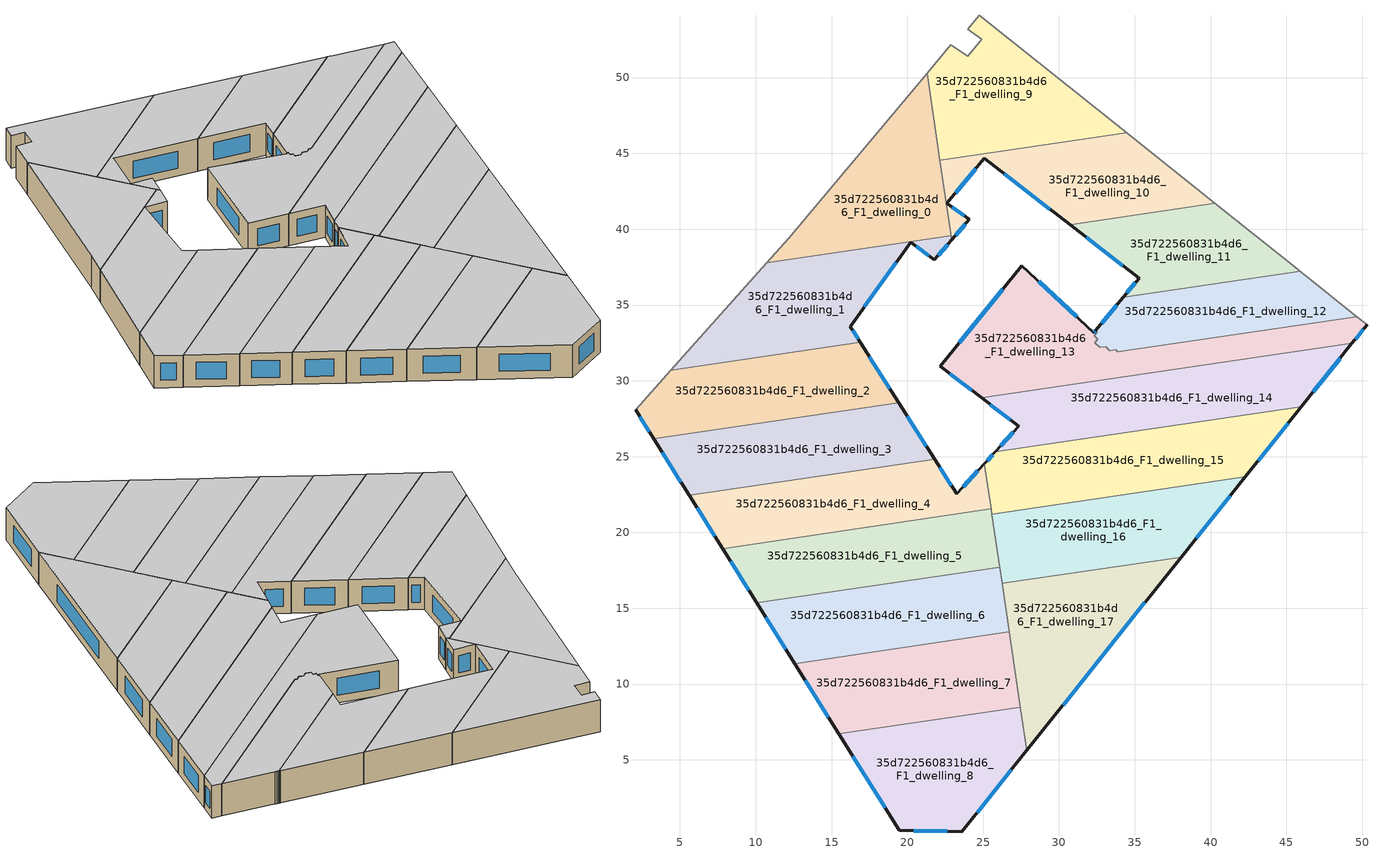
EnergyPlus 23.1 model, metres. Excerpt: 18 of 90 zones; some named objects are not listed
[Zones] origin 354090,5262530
35d722560831b4d6_F1_dwelling_0
 floor to 35d722560831b4d6_F0_dwelling_0 (EU_floor_Construction): 21.3,50.28 22.92,39.29 22.88,39.57 10.72,37.78 12.18,39.42 z3
 wall to 35d722560831b4d6_F1_dwelling_1 (EU_wall_Construction): 10.72,37.78 22.88,39.57 22.92,39.29 z3:6
 wall adiabatic (EU_wall_Construction): 21.3,50.28 12.18,39.42 10.72,37.78 z3:6
 wall to 35d722560831b4d6_F1_dwelling_9 (EU_wall_Construction): 22.15,44.54 21.3,50.28 z3:6
 wall to 35d722560831b4d6_F1_dwelling_10 (EU_wall_Construction): 22.92,39.29 22.15,44.54 z3:6
 ceiling to 35d722560831b4d6_F2_dwelling_0 (EU_floor_Construction): 22.92,39.29 21.3,50.28 12.18,39.42 10.72,37.78 22.88,39.57 z6
35d722560831b4d6_F1_dwelling_1
 floor to 35d722560831b4d6_F0_dwelling_1 (EU_floor_Construction): 22.88,39.57 22.92,39.29 21.79,37.99 20.22,39.14 16.24,33.58 16.9,32.53 4.39,30.69 10.72,37.78 z3
 wall outside (EU_wall_Construction): 16.9,32.53 16.24,33.58 20.22,39.14 21.79,37.99 22.92,39.29 z3:6
 wall to 35d722560831b4d6_F1_dwelling_2 (EU_wall_Construction): 4.39,30.69 16.9,32.53 z3:6
 wall adiabatic (EU_wall_Construction): 10.72,37.78 4.39,30.69 z3:6
 window (EU_Window_Construction): 17.17,34.88 19.28,37.83 / 16.75,32.77 16.39,33.33 / 22.05,38.29 22.65,38.98 / 20.59,38.87 21.42,38.26 z3.7:5.3
 ceiling to 35d722560831b4d6_F2_dwelling_1 (EU_floor_Construction): 16.9,32.53 16.24,33.58 20.22,39.14 21.79,37.99 22.92,39.29 22.88,39.57 10.72,37.78 4.39,30.69 z6
35d722560831b4d6_F1_dwelling_10
 floor to 35d722560831b4d6_F0_dwelling_10 (EU_floor_Construction): 40.29,41.71 30.73,40.3 25.08,44.69 22.6,41.71 24.09,40.64 22.92,39.29 22.15,44.54 34.47,46.35 z3
 wall outside (EU_wall_Construction): 22.92,39.29 24.09,40.64 22.6,41.71 25.08,44.69 30.73,40.3 z3:6
 wall to 35d722560831b4d6_F1_dwelling_9 (EU_wall_Construction): 34.47,46.35 22.15,44.54 z3:6
 wall adiabatic (EU_wall_Construction): 40.29,41.71 34.47,46.35 z3:6
 wall to 35d722560831b4d6_F1_dwelling_11 (EU_wall_Construction): 30.73,40.3 40.29,41.71 z3:6
 window (EU_Window_Construction): 23.18,42.41 24.49,43.99 / 23.74,40.89 22.95,41.46 / 23.19,39.61 23.82,40.32 / 26.4,43.66 29.4,41.33 z3.7:5.3
 ceiling to 35d722560831b4d6_F2_dwelling_10 (EU_floor_Construction): 40.29,41.71 34.47,46.35 22.15,44.54 22.92,39.29 24.09,40.64 22.6,41.71 25.08,44.69 30.73,40.3 z6
35d722560831b4d6_F1_dwelling_11
 floor to 35d722560831b4d6_F0_dwelling_11 (EU_floor_Construction): 45.75,37.35 45.86,37.26 45.91,37.22 34.23,35.5 35.28,36.77 30.73,40.3 40.29,41.71 z3
 wall outside (EU_wall_Construction): 30.73,40.3 35.28,36.77 34.23,35.5 z3:6
 wall adiabatic (EU_wall_Construction): 45.91,37.22 45.86,37.26 45.75,37.35 40.29,41.71 z3:6
 wall to 35d722560831b4d6_F1_dwelling_12 (EU_wall_Construction): 34.23,35.5 45.91,37.22 z3:6
 window (EU_Window_Construction): 31.8,39.47 34.22,37.6 / 35.04,36.47 34.48,35.8 z3.7:5.3
 ceiling to 35d722560831b4d6_F2_dwelling_11 (EU_floor_Construction): 45.91,37.22 45.86,37.26 45.75,37.35 40.29,41.71 30.73,40.3 35.28,36.77 34.23,35.5 z6
35d722560831b4d6_F1_dwelling_12
 floor to 35d722560831b4d6_F0_dwelling_12 (EU_floor_Construction): 49.65,34.24 33.88,31.92 33.74,32.05 33.36,31.99 33.08,32.25 32.7,32.2 32.35,32.52 32.54,32.75 32.32,32.96 32.52,33.19 32.4,33.29 34.23,35.5 45.91,37.22 46.02,37.13 46.12,37.05 z3
 wall outside (EU_wall_Construction): 34.23,35.5 32.4,33.29 z3:6
 wall adiabatic (EU_wall_Construction): 49.65,34.24 46.12,37.05 46.02,37.13 45.91,37.22 z3:6
 wall to 35d722560831b4d6_F1_dwelling_13 (EU_wall_Construction): 32.4,33.29 32.52,33.19 32.32,32.96 32.54,32.75 32.35,32.52 32.7,32.2 33.08,32.25 33.36,31.99 33.74,32.05 33.88,31.92 49.65,34.24 z3:6
 window (EU_Window_Construction): 33.8,34.98 32.83,33.81 z3.7:5.3
 ceiling to 35d722560831b4d6_F2_dwelling_12 (EU_floor_Construction): 49.65,34.24 46.12,37.05 46.02,37.13 45.91,37.22 34.23,35.5 32.4,33.29 32.52,33.19 32.32,32.96 32.54,32.75 32.35,32.52 32.7,32.2 33.08,32.25 33.36,31.99 33.74,32.05 33.88,31.92 z6
35d722560831b4d6_F1_dwelling_13
 floor to 35d722560831b4d6_F0_dwelling_13 (EU_floor_Construction): 49.65,34.24 50.32,33.71 49.33,32.47 24.9,28.87 22.17,30.96 27.54,37.6 32.31,33.18 32.4,33.29 32.52,33.19 32.32,32.96 32.54,32.75 32.35,32.52 32.7,32.2 33.08,32.25 33.36,31.99 33.74,32.05 33.88,31.92 z3
 wall outside (EU_wall_Construction): 32.4,33.29 32.31,33.18 27.54,37.6 22.17,30.96 24.9,28.87 / 49.33,32.47 50.32,33.71 z3:6
 wall adiabatic (EU_wall_Construction): 50.32,33.71 49.65,34.24 z3:6
 wall to 35d722560831b4d6_F1_dwelling_14 (EU_wall_Construction): 24.9,28.87 49.33,32.47 z3:6
 window (EU_Window_Construction): 26.28,36.04 23.43,32.52 / 31.19,34.21 28.66,36.56 / 32.38,33.26 32.33,33.2 / 49.56,32.76 50.08,33.41 / 22.81,30.47 24.26,29.36 z3.7:5.3
 ceiling to 35d722560831b4d6_F2_dwelling_13 (EU_floor_Construction): 49.33,32.47 50.32,33.71 49.65,34.24 33.88,31.92 33.74,32.05 33.36,31.99 33.08,32.25 32.7,32.2 32.35,32.52 32.54,32.75 32.32,32.96 32.52,33.19 32.4,33.29 32.31,33.18 27.54,37.6 22.17,30.96 24.9,28.87 z6
35d722560831b4d6_F1_dwelling_14
 floor to 35d722560831b4d6_F0_dwelling_14 (EU_floor_Construction): 49.33,32.47 45.99,28.29 25.8,25.31 27.35,26.99 24.9,28.87 z3
 wall outside (EU_wall_Construction): 24.9,28.87 27.35,26.99 25.8,25.31 / 45.99,28.29 49.33,32.47 z3:6
 wall to 35d722560831b4d6_F1_dwelling_15 (EU_wall_Construction): 25.8,25.31 45.99,28.29 z3:6
 window (EU_Window_Construction): 25.48,28.43 26.78,27.43 / 46.77,29.27 48.54,31.48 / 26.99,26.6 26.16,25.71 z3.7:5.3
 ceiling to 35d722560831b4d6_F2_dwelling_14 (EU_floor_Construction): 45.99,28.29 49.33,32.47 24.9,28.87 27.35,26.99 25.8,25.31 z6
35d722560831b4d6_F1_dwelling_15
 floor to 35d722560831b4d6_F0_dwelling_15 (EU_floor_Construction): 45.99,28.29 42.29,23.66 25.58,21.2 25.09,24.54 25.8,25.31 z3
 wall outside (EU_wall_Construction): 42.29,23.66 45.99,28.29 / 25.8,25.31 25.09,24.54 z3:6
 wall to 35d722560831b4d6_F1_dwelling_16 (EU_wall_Construction): 25.58,21.2 42.29,23.66 z3:6
 wall to 35d722560831b4d6_F1_dwelling_4 (EU_wall_Construction): 25.09,24.54 25.53,21.55 z3:6
 wall to 35d722560831b4d6_F1_dwelling_5 (EU_wall_Construction): 25.53,21.55 25.58,21.2 z3:6
 window (EU_Window_Construction): 43.16,24.74 45.12,27.2 / 25.63,25.13 25.25,24.73 z3.7:5.3
 ceiling to 35d722560831b4d6_F2_dwelling_15 (EU_floor_Construction): 42.29,23.66 45.99,28.29 25.8,25.31 25.09,24.54 25.58,21.2 z6
35d722560831b4d6_F1_dwelling_16
 floor to 35d722560831b4d6_F0_dwelling_16 (EU_floor_Construction): 42.29,23.66 38.07,18.37 26.25,16.63 25.58,21.2 z3
 wall outside (EU_wall_Construction): 38.07,18.37 42.29,23.66 z3:6
 wall to 35d722560831b4d6_F1_dwelling_17 (EU_wall_Construction): 26.25,16.63 38.07,18.37 z3:6
 wall to 35d722560831b4d6_F1_dwelling_5 (EU_wall_Construction): 25.58,21.2 26.09,17.72 z3:6
 wall to 35d722560831b4d6_F1_dwelling_6 (EU_wall_Construction): 26.09,17.72 26.25,16.63 z3:6
 window (EU_Window_Construction): 39.06,19.61 41.3,22.42 z3.7:5.3
 ceiling to 35d722560831b4d6_F2_dwelling_16 (EU_floor_Construction): 38.07,18.37 42.29,23.66 25.58,21.2 26.25,16.63 z6
35d722560831b4d6_F1_dwelling_17
 floor to 35d722560831b4d6_F0_dwelling_17 (EU_floor_Construction): 38.07,18.37 27.88,5.62 26.25,16.63 z3
 wall outside (EU_wall_Construction): 27.88,5.62 38.07,18.37 z3:6
 wall to 35d722560831b4d6_F1_dwelling_7 (EU_wall_Construction): 26.72,13.43 27.45,8.48 z3:6
 wall to 35d722560831b4d6_F1_dwelling_6 (EU_wall_Construction): 26.25,16.63 26.72,13.43 z3:6
 wall to 35d722560831b4d6_F1_dwelling_8 (EU_wall_Construction): 27.45,8.48 27.88,5.62 z3:6
 window (EU_Window_Construction): 30.27,8.61 35.67,15.38 z3.7:5.3
 ceiling to 35d722560831b4d6_F2_dwelling_17 (EU_floor_Construction): 27.88,5.62 38.07,18.37 26.25,16.63 z6
35d722560831b4d6_F1_dwelling_2
 floor to 35d722560831b4d6_F0_dwelling_2 (EU_floor_Construction): 16.9,32.53 19.43,28.55 3.27,26.18 2.07,28.09 4.39,30.69 z3
 wall outside (EU_wall_Construction): 19.43,28.55 16.9,32.53 / 2.07,28.09 3.27,26.18 z3:6
 wall adiabatic (EU_wall_Construction): 4.39,30.69 2.07,28.09 z3:6
 wall to 35d722560831b4d6_F1_dwelling_3 (EU_wall_Construction): 3.27,26.18 19.43,28.55 z3:6
 window (EU_Window_Construction): 18.83,29.49 17.49,31.6 / 2.35,27.64 2.99,26.63 z3.7:5.3
 ceiling to 35d722560831b4d6_F2_dwelling_2 (EU_floor_Construction): 19.43,28.55 16.9,32.53 4.39,30.69 2.07,28.09 3.27,26.18 z6
35d722560831b4d6_F1_dwelling_3
 floor to 35d722560831b4d6_F0_dwelling_3 (EU_floor_Construction): 19.43,28.55 21.8,24.82 5.62,22.44 3.27,26.18 z3
 wall outside (EU_wall_Construction): 21.8,24.82 19.43,28.55 / 3.27,26.18 5.62,22.44 z3:6
 wall to 35d722560831b4d6_F1_dwelling_4 (EU_wall_Construction): 5.62,22.44 21.8,24.82 z3:6
 window (EU_Window_Construction): 21.24,25.7 19.98,27.68 / 3.82,25.3 5.07,23.31 z3.7:5.3
 ceiling to 35d722560831b4d6_F2_dwelling_3 (EU_floor_Construction): 21.8,24.82 19.43,28.55 3.27,26.18 5.62,22.44 z6
35d722560831b4d6_F1_dwelling_4
 floor to 35d722560831b4d6_F0_dwelling_4 (EU_floor_Construction): 25.09,24.54 25.53,21.55 7.81,18.94 5.62,22.44 21.8,24.82 23.24,22.55 z3
 wall outside (EU_wall_Construction): 5.62,22.44 7.81,18.94 / 25.09,24.54 23.24,22.55 21.8,24.82 z3:6
 wall to 35d722560831b4d6_F1_dwelling_5 (EU_wall_Construction): 7.81,18.94 25.53,21.55 z3:6
 window (EU_Window_Construction): 6.13,21.61 7.29,19.76 / 22.9,23.08 22.14,24.29 / 24.65,24.08 23.68,23.02 z3.7:5.3
 ceiling to 35d722560831b4d6_F2_dwelling_4 (EU_floor_Construction): 25.53,21.55 25.09,24.54 23.24,22.55 21.8,24.82 5.62,22.44 7.81,18.94 z6
35d722560831b4d6_F1_dwelling_5
 floor to 35d722560831b4d6_F0_dwelling_5 (EU_floor_Construction): 25.53,21.55 26.09,17.72 10.06,15.36 7.81,18.94 z3
 wall outside (EU_wall_Construction): 7.81,18.94 10.06,15.36 z3:6
 wall to 35d722560831b4d6_F1_dwelling_6 (EU_wall_Construction): 10.06,15.36 26.09,17.72 z3:6
 window (EU_Window_Construction): 8.34,18.1 9.53,16.2 z3.7:5.3
 ceiling to 35d722560831b4d6_F2_dwelling_5 (EU_floor_Construction): 26.09,17.72 25.53,21.55 7.81,18.94 10.06,15.36 z6
35d722560831b4d6_F1_dwelling_6
 floor to 35d722560831b4d6_F0_dwelling_6 (EU_floor_Construction): 26.09,17.72 26.72,13.43 12.57,11.35 10.06,15.36 z3
 wall outside (EU_wall_Construction): 10.06,15.36 12.57,11.35 z3:6
 wall to 35d722560831b4d6_F1_dwelling_7 (EU_wall_Construction): 12.57,11.35 26.72,13.43 z3:6
 window (EU_Window_Construction): 10.65,14.42 11.98,12.29 z3.7:5.3
 ceiling to 35d722560831b4d6_F2_dwelling_6 (EU_floor_Construction): 26.72,13.43 26.09,17.72 10.06,15.36 12.57,11.35 z6
35d722560831b4d6_F1_dwelling_7
 floor to 35d722560831b4d6_F0_dwelling_7 (EU_floor_Construction): 26.72,13.43 27.45,8.48 15.47,6.72 12.57,11.35 z3
 wall outside (EU_wall_Construction): 12.57,11.35 15.47,6.72 z3:6
 wall to 35d722560831b4d6_F1_dwelling_8 (EU_wall_Construction): 15.47,6.72 27.45,8.48 z3:6
 window (EU_Window_Construction): 13.25,10.26 14.79,7.81 z3.7:5.3
 ceiling to 35d722560831b4d6_F2_dwelling_7 (EU_floor_Construction): 27.45,8.48 26.72,13.43 12.57,11.35 15.47,6.72 z6
35d722560831b4d6_F1_dwelling_8
 floor to 35d722560831b4d6_F0_dwelling_8 (EU_floor_Construction): 27.45,8.48 27.88,5.62 23.59,0.25 19.46,0.36 15.47,6.72 z3
 wall outside (EU_wall_Construction): 15.47,6.72 19.46,0.36 23.59,0.25 27.88,5.62 z3:6
 window (EU_Window_Construction): 16.41,5.23 18.53,1.85 / 24.6,1.51 26.87,4.36 / 20.43,0.33 22.62,0.28 z3.7:5.3
 ceiling to 35d722560831b4d6_F2_dwelling_8 (EU_floor_Construction): 23.59,0.25 27.88,5.62 27.45,8.48 15.47,6.72 19.46,0.36 z6
35d722560831b4d6_F1_dwelling_9
 floor to 35d722560831b4d6_F0_dwelling_9 (EU_floor_Construction): 34.47,46.35 22.15,44.54 21.3,50.28 22.87,52.16 24,51.41 24.92,52.54 23.97,53.19 24.74,54.11 z3
 wall adiabatic (EU_wall_Construction): 34.47,46.35 24.74,54.11 23.97,53.19 24.92,52.54 24,51.41 22.87,52.16 21.3,50.28 z3:6
 ceiling to 35d722560831b4d6_F2_dwelling_9 (EU_floor_Construction): 34.47,46.35 24.74,54.11 23.97,53.19 24.92,52.54 24,51.41 22.87,52.16 21.3,50.28 22.15,44.54 z6
[Building]
EU S2 Campaign: North Axis=0; Terrain=City; Solar Distribution=FullExterior
[Site:Location]
Budapest.Ferenc.Liszt.Intl.AP: Latitude=47.437; Longitude=19.256; Time Zone=1; Elevation=185
[SizingPeriod:WeatherFileDays]
AnnualSizingPeriod: Begin Month=1; Begin Day of Month=1; End Month=12; End Day of Month=31; Day of Week for Start Day=Monday; Use Weather File Daylight Saving Period=No; Use Weather File Rain and Snow Indicators=No
[MATERIAL]
EU_InternalMass_Material: Roughness=MediumRough; Thickness=0.1; Conductivity=1; Density=1800; Specific Heat=900; Thermal Absorptance=0.9; Solar Absorptance=0.7; Visible Absorptance=0.7
[MATERIAL:NOMASS] Roughness=MediumRough; Thermal Absorptance=0.9; Solar Absorptance=0.7; Visible Absorptance=0.7
Name | Thermal Resistance
EU_wall_NoMass | 0.832559
EU_floor_NoMass | 0.872794
[WINDOWMATERIAL:SIMPLEGLAZINGSYSTEM]
EU_Window_SimpleGlazing: UFactor=2.79869; Solar Heat Gain Coefficient=0.75; Visible Transmittance=0.75
[CONSTRUCTION]
EU_wall_Construction: EU_wall_NoMass
EU_floor_Construction: EU_floor_NoMass
EU_Window_Construction: EU_Window_SimpleGlazing
EU_InternalMass_Construction: EU_InternalMass_Material
[ZONE] Type=1; Multiplier=1; Ceiling Height=autocalculate; Floor Area=autocalculate; Part of Total Floor Area=Yes
Name | Volume
35d722560831b4d6_F1_dwelling_0 | 198.236
35d722560831b4d6_F1_dwelling_1 | 198.208
35d722560831b4d6_F1_dwelling_10 | 177.739
35d722560831b4d6_F1_dwelling_11 | 155.027
35d722560831b4d6_F1_dwelling_12 | 156.014
35d722560831b4d6_F1_dwelling_13 | 252.604
35d722560831b4d6_F1_dwelling_14 | 236.387
35d722560831b4d6_F1_dwelling_15 | 230.126
35d722560831b4d6_F1_dwelling_16 | 199.463
35d722560831b4d6_F1_dwelling_17 | 199.465
35d722560831b4d6_F1_dwelling_2 | 198.188
35d722560831b4d6_F1_dwelling_3 | 198.209
35d722560831b4d6_F1_dwelling_4 | 198.266
35d722560831b4d6_F1_dwelling_5 | 198.182
35d722560831b4d6_F1_dwelling_6 | 198.21
35d722560831b4d6_F1_dwelling_7 | 198.233
35d722560831b4d6_F1_dwelling_8 | 198.224
35d722560831b4d6_F1_dwelling_9 | 199.47
[INTERNALMASS] Construction=EU_InternalMass_Construction
Name | Zone or ZoneList | Surface Area
35d722560831b4d6_F1_dwelling_0_EU_InternalMass | 35d722560831b4d6_F1_dwelling_0 | 66.0766
35d722560831b4d6_F1_dwelling_1_EU_InternalMass | 35d722560831b4d6_F1_dwelling_1 | 66.0693
35d722560831b4d6_F1_dwelling_2_EU_InternalMass | 35d722560831b4d6_F1_dwelling_2 | 66.0629
35d722560831b4d6_F1_dwelling_3_EU_InternalMass | 35d722560831b4d6_F1_dwelling_3 | 66.0695
35d722560831b4d6_F1_dwelling_4_EU_InternalMass | 35d722560831b4d6_F1_dwelling_4 | 66.0885
35d722560831b4d6_F1_dwelling_5_EU_InternalMass | 35d722560831b4d6_F1_dwelling_5 | 66.0607
35d722560831b4d6_F1_dwelling_6_EU_InternalMass | 35d722560831b4d6_F1_dwelling_6 | 66.0701
35d722560831b4d6_F1_dwelling_7_EU_InternalMass | 35d722560831b4d6_F1_dwelling_7 | 66.0775
35d722560831b4d6_F1_dwelling_8_EU_InternalMass | 35d722560831b4d6_F1_dwelling_8 | 66.0748
35d722560831b4d6_F1_dwelling_9_EU_InternalMass | 35d722560831b4d6_F1_dwelling_9 | 66.49
35d722560831b4d6_F1_dwelling_10_EU_InternalMass | 35d722560831b4d6_F1_dwelling_10 | 59.2446
35d722560831b4d6_F1_dwelling_11_EU_InternalMass | 35d722560831b4d6_F1_dwelling_11 | 51.6784
35d722560831b4d6_F1_dwelling_12_EU_InternalMass | 35d722560831b4d6_F1_dwelling_12 | 51.9999
35d722560831b4d6_F1_dwelling_13_EU_InternalMass | 35d722560831b4d6_F1_dwelling_13 | 84.2034
35d722560831b4d6_F1_dwelling_14_EU_InternalMass | 35d722560831b4d6_F1_dwelling_14 | 78.7951
35d722560831b4d6_F1_dwelling_15_EU_InternalMass | 35d722560831b4d6_F1_dwelling_15 | 76.708
35d722560831b4d6_F1_dwelling_16_EU_InternalMass | 35d722560831b4d6_F1_dwelling_16 | 66.4874
35d722560831b4d6_F1_dwelling_17_EU_InternalMass | 35d722560831b4d6_F1_dwelling_17 | 66.4886
[OTHEREQUIPMENT] Fuel Type=Electricity; Design Level Calculation Method=Watts/Area; Power per Zone Floor Area=1; Fraction Latent=0; Fraction Radiant=0; Fraction Lost=0; Carbon Dioxide Generation Rate=0; EndUse Subcategory=EU_Step8_InternalGains
Name | Zone or ZoneList or Space or SpaceList | Schedule
EU_Step8_InternalGain_35d722560831b4d6_F1_dwelling_0_f000 | 35d722560831b4d6_F1_dwelling_0 | EU_Step8_GainSchedule_35d722560831b4d6_F1_dwelling_0_f000
EU_Step8_InternalGain_35d722560831b4d6_F1_dwelling_1_f000 | 35d722560831b4d6_F1_dwelling_1 | EU_Step8_GainSchedule_35d722560831b4d6_F1_dwelling_1_f000
EU_Step8_InternalGain_35d722560831b4d6_F1_dwelling_2_f000 | 35d722560831b4d6_F1_dwelling_2 | EU_Step8_GainSchedule_35d722560831b4d6_F1_dwelling_2_f000
EU_Step8_InternalGain_35d722560831b4d6_F1_dwelling_3_f000 | 35d722560831b4d6_F1_dwelling_3 | EU_Step8_GainSchedule_35d722560831b4d6_F1_dwelling_3_f000
EU_Step8_InternalGain_35d722560831b4d6_F1_dwelling_4_f000 | 35d722560831b4d6_F1_dwelling_4 | EU_Step8_GainSchedule_35d722560831b4d6_F1_dwelling_4_f000
EU_Step8_InternalGain_35d722560831b4d6_F1_dwelling_5_f000 | 35d722560831b4d6_F1_dwelling_5 | EU_Step8_GainSchedule_35d722560831b4d6_F1_dwelling_5_f000
EU_Step8_InternalGain_35d722560831b4d6_F1_dwelling_6_f000 | 35d722560831b4d6_F1_dwelling_6 | EU_Step8_GainSchedule_35d722560831b4d6_F1_dwelling_6_f000
EU_Step8_InternalGain_35d722560831b4d6_F1_dwelling_7_f000 | 35d722560831b4d6_F1_dwelling_7 | EU_Step8_GainSchedule_35d722560831b4d6_F1_dwelling_7_f000
EU_Step8_InternalGain_35d722560831b4d6_F1_dwelling_8_f000 | 35d722560831b4d6_F1_dwelling_8 | EU_Step8_GainSchedule_35d722560831b4d6_F1_dwelling_8_f000
EU_Step8_InternalGain_35d722560831b4d6_F1_dwelling_9_f000 | 35d722560831b4d6_F1_dwelling_9 | EU_Step8_GainSchedule_35d722560831b4d6_F1_dwelling_9_f000
EU_Step8_InternalGain_35d722560831b4d6_F1_dwelling_10_f000 | 35d722560831b4d6_F1_dwelling_10 | EU_Step8_GainSchedule_35d722560831b4d6_F1_dwelling_10_f000
EU_Step8_InternalGain_35d722560831b4d6_F1_dwelling_11_f000 | 35d722560831b4d6_F1_dwelling_11 | EU_Step8_GainSchedule_35d722560831b4d6_F1_dwelling_11_f000
EU_Step8_InternalGain_35d722560831b4d6_F1_dwelling_12_f000 | 35d722560831b4d6_F1_dwelling_12 | EU_Step8_GainSchedule_35d722560831b4d6_F1_dwelling_12_f000
EU_Step8_InternalGain_35d722560831b4d6_F1_dwelling_13_f000 | 35d722560831b4d6_F1_dwelling_13 | EU_Step8_GainSchedule_35d722560831b4d6_F1_dwelling_13_f000
EU_Step8_InternalGain_35d722560831b4d6_F1_dwelling_14_f000 | 35d722560831b4d6_F1_dwelling_14 | EU_Step8_GainSchedule_35d722560831b4d6_F1_dwelling_14_f000
EU_Step8_InternalGain_35d722560831b4d6_F1_dwelling_15_f000 | 35d722560831b4d6_F1_dwelling_15 | EU_Step8_GainSchedule_35d722560831b4d6_F1_dwelling_15_f000
EU_Step8_InternalGain_35d722560831b4d6_F1_dwelling_16_f000 | 35d722560831b4d6_F1_dwelling_16 | EU_Step8_GainSchedule_35d722560831b4d6_F1_dwelling_16_f000
EU_Step8_InternalGain_35d722560831b4d6_F1_dwelling_17_f000 | 35d722560831b4d6_F1_dwelling_17 | EU_Step8_GainSchedule_35d722560831b4d6_F1_dwelling_17_f000
[ZONEVENTILATION:DESIGNFLOWRATE] Schedule=EU_AlwaysOn; Design Flow Rate Calculation Method=AirChanges/Hour; Air Changes per Hour=0.475469; Ventilation Type=Natural; Fan Pressure Rise=0; Fan Total Efficiency=1; Constant Term Coefficient=1; Temperature Term Coefficient=0; Velocity Term Coefficient=0; Velocity Squared Term Coefficient=0; Minimum Indoor Temperature=-100; Maximum Indoor Temperature=100; Delta Temperature=-100; Minimum Outdoor Temperature=-100; Maximum Outdoor Temperature=100; Maximum Wind Speed=40
Name | Zone or ZoneList or Space or SpaceList
EU_ConstantAir_35d722560831b4d6_F1_dwelling_0 | 35d722560831b4d6_F1_dwelling_0
EU_ConstantAir_35d722560831b4d6_F1_dwelling_1 | 35d722560831b4d6_F1_dwelling_1
EU_ConstantAir_35d722560831b4d6_F1_dwelling_2 | 35d722560831b4d6_F1_dwelling_2
EU_ConstantAir_35d722560831b4d6_F1_dwelling_3 | 35d722560831b4d6_F1_dwelling_3
EU_ConstantAir_35d722560831b4d6_F1_dwelling_4 | 35d722560831b4d6_F1_dwelling_4
EU_ConstantAir_35d722560831b4d6_F1_dwelling_5 | 35d722560831b4d6_F1_dwelling_5
EU_ConstantAir_35d722560831b4d6_F1_dwelling_6 | 35d722560831b4d6_F1_dwelling_6
EU_ConstantAir_35d722560831b4d6_F1_dwelling_7 | 35d722560831b4d6_F1_dwelling_7
EU_ConstantAir_35d722560831b4d6_F1_dwelling_8 | 35d722560831b4d6_F1_dwelling_8
EU_ConstantAir_35d722560831b4d6_F1_dwelling_9 | 35d722560831b4d6_F1_dwelling_9
EU_ConstantAir_35d722560831b4d6_F1_dwelling_10 | 35d722560831b4d6_F1_dwelling_10
EU_ConstantAir_35d722560831b4d6_F1_dwelling_11 | 35d722560831b4d6_F1_dwelling_11
EU_ConstantAir_35d722560831b4d6_F1_dwelling_12 | 35d722560831b4d6_F1_dwelling_12
EU_ConstantAir_35d722560831b4d6_F1_dwelling_13 | 35d722560831b4d6_F1_dwelling_13
EU_ConstantAir_35d722560831b4d6_F1_dwelling_14 | 35d722560831b4d6_F1_dwelling_14
EU_ConstantAir_35d722560831b4d6_F1_dwelling_15 | 35d722560831b4d6_F1_dwelling_15
EU_ConstantAir_35d722560831b4d6_F1_dwelling_16 | 35d722560831b4d6_F1_dwelling_16
EU_ConstantAir_35d722560831b4d6_F1_dwelling_17 | 35d722560831b4d6_F1_dwelling_17
[HVACTEMPLATE:ZONE:IDEALLOADSAIRSYSTEM] System Availability Schedule=EU_AlwaysOn; Maximum Heating Supply Air Temperature=50; Minimum Cooling Supply Air Temperature=13; Maximum Heating Supply Air Humidity Ratio=0.0156; Minimum Cooling Supply Air Humidity Ratio=0.0077; Heating Limit=NoLimit; Cooling Limit=NoLimit; Heating Availability Schedule=EU_AlwaysOn; Cooling Availability Schedule=EU_CoolingOff; Dehumidification Control Type=ConstantSensibleHeatRatio; Cooling Sensible Heat Ratio=0.7; Dehumidification Setpoint=60; Humidification Control Type=None; Humidification Setpoint=30; Outdoor Air Method=None; Outdoor Air Flow Rate per Person=0.00944; Outdoor Air Flow Rate per Zone Floor Area=0; Outdoor Air Flow Rate per Zone=0; Demand Controlled Ventilation Type=None; Outdoor Air Economizer Type=NoEconomizer; Heat Recovery Type=None; Sensible Heat Recovery Effectiveness=0.7; Latent Heat Recovery Effectiveness=0.65
Name | Template Thermostat
35d722560831b4d6_F1_dwelling_0 | EU_HeatOnly_35d722560831b4d6_F1_dwelling_0
35d722560831b4d6_F1_dwelling_1 | EU_HeatOnly_35d722560831b4d6_F1_dwelling_1
35d722560831b4d6_F1_dwelling_2 | EU_HeatOnly_35d722560831b4d6_F1_dwelling_2
35d722560831b4d6_F1_dwelling_3 | EU_HeatOnly_35d722560831b4d6_F1_dwelling_3
35d722560831b4d6_F1_dwelling_4 | EU_HeatOnly_35d722560831b4d6_F1_dwelling_4
35d722560831b4d6_F1_dwelling_5 | EU_HeatOnly_35d722560831b4d6_F1_dwelling_5
35d722560831b4d6_F1_dwelling_6 | EU_HeatOnly_35d722560831b4d6_F1_dwelling_6
35d722560831b4d6_F1_dwelling_7 | EU_HeatOnly_35d722560831b4d6_F1_dwelling_7
35d722560831b4d6_F1_dwelling_8 | EU_HeatOnly_35d722560831b4d6_F1_dwelling_8
35d722560831b4d6_F1_dwelling_9 | EU_HeatOnly_35d722560831b4d6_F1_dwelling_9
35d722560831b4d6_F1_dwelling_10 | EU_HeatOnly_35d722560831b4d6_F1_dwelling_10
35d722560831b4d6_F1_dwelling_11 | EU_HeatOnly_35d722560831b4d6_F1_dwelling_11
35d722560831b4d6_F1_dwelling_12 | EU_HeatOnly_35d722560831b4d6_F1_dwelling_12
35d722560831b4d6_F1_dwelling_13 | EU_HeatOnly_35d722560831b4d6_F1_dwelling_13
35d722560831b4d6_F1_dwelling_14 | EU_HeatOnly_35d722560831b4d6_F1_dwelling_14
35d722560831b4d6_F1_dwelling_15 | EU_HeatOnly_35d722560831b4d6_F1_dwelling_15
35d722560831b4d6_F1_dwelling_16 | EU_HeatOnly_35d722560831b4d6_F1_dwelling_16
35d722560831b4d6_F1_dwelling_17 | EU_HeatOnly_35d722560831b4d6_F1_dwelling_17
[SIZING:ZONE] Zone Cooling Design Supply Air Temperature Input Method=SupplyAirTemperature; Zone Cooling Design Supply Air Temperature=13; Zone Heating Design Supply Air Temperature Input Method=SupplyAirTemperature; Zone Heating Design Supply Air Temperature=50; Zone Cooling Design Supply Air Humidity Ratio=0.008; Zone Heating Design Supply Air Humidity Ratio=0.008; Cooling Design Air Flow Method=DesignDay; Cooling Design Air Flow Rate=0; Cooling Minimum Air Flow per Zone Floor Area=0.000762; Cooling Minimum Air Flow=0; Cooling Minimum Air Flow Fraction=0.2; Heating Design Air Flow Method=DesignDay; Heating Design Air Flow Rate=0; Heating Maximum Air Flow per Zone Floor Area=0.002032; Heating Maximum Air Flow=0.141576; Heating Maximum Air Flow Fraction=0.3; Account for Dedicated Outdoor Air System=No; Dedicated Outdoor Air System Control Strategy=NeutralSupplyAir; Dedicated Outdoor Air Low Setpoint Temperature for Design=autosize; Dedicated Outdoor Air High Setpoint Temperature for Design=autosize; Zone Load Sizing Method=Sensible Load Only No Latent Load; Zone Latent Cooling Design Supply Air Humidity Ratio Input Method=HumidityRatioDifference; Zone Cooling Design Supply Air Humidity Ratio Difference=0.005; Zone Latent Heating Design Supply Air Humidity Ratio Input Method=HumidityRatioDifference; Zone Humidification Design Supply Air Humidity Ratio Difference=0.005
35d722560831b4d6_F1_dwelling_0; 35d722560831b4d6_F1_dwelling_1; 35d722560831b4d6_F1_dwelling_2; 35d722560831b4d6_F1_dwelling_3; 35d722560831b4d6_F1_dwelling_4; 35d722560831b4d6_F1_dwelling_5; 35d722560831b4d6_F1_dwelling_6; 35d722560831b4d6_F1_dwelling_7; 35d722560831b4d6_F1_dwelling_8; 35d722560831b4d6_F1_dwelling_9; 35d722560831b4d6_F1_dwelling_10; 35d722560831b4d6_F1_dwelling_11; 35d722560831b4d6_F1_dwelling_12; 35d722560831b4d6_F1_dwelling_13; 35d722560831b4d6_F1_dwelling_14; 35d722560831b4d6_F1_dwelling_15; 35d722560831b4d6_F1_dwelling_16; 35d722560831b4d6_F1_dwelling_17
[SCHEDULE:CONSTANT]
Name | Hourly Value
EU_AlwaysOn | 1
EU_CoolingOff | 0
[SCHEDULE:FILE] Column Number=1; Rows to Skip at Top=0; Number of Hours of Data=8760; Column Separator=Comma; Interpolate to Timestep=No; Minutes per Item=60; Adjust Schedule for Daylight Savings=Yes
Name | File
EU_Step8_GainSchedule_35d722560831b4d6_F1_dwelling_0_f000 | ../../schedules/35d722560831b4d6/35d722560831b4d6_F1_dwelling_0_f000_gain.csv
EU_Step8_GainSchedule_35d722560831b4d6_F1_dwelling_1_f000 | ../../schedules/35d722560831b4d6/35d722560831b4d6_F1_dwelling_1_f000_gain.csv
EU_Step8_GainSchedule_35d722560831b4d6_F1_dwelling_2_f000 | ../../schedules/35d722560831b4d6/35d722560831b4d6_F1_dwelling_2_f000_gain.csv
EU_Step8_GainSchedule_35d722560831b4d6_F1_dwelling_3_f000 | ../../schedules/35d722560831b4d6/35d722560831b4d6_F1_dwelling_3_f000_gain.csv
EU_Step8_GainSchedule_35d722560831b4d6_F1_dwelling_4_f000 | ../../schedules/35d722560831b4d6/35d722560831b4d6_F1_dwelling_4_f000_gain.csv
EU_Step8_GainSchedule_35d722560831b4d6_F1_dwelling_5_f000 | ../../schedules/35d722560831b4d6/35d722560831b4d6_F1_dwelling_5_f000_gain.csv
EU_Step8_GainSchedule_35d722560831b4d6_F1_dwelling_6_f000 | ../../schedules/35d722560831b4d6/35d722560831b4d6_F1_dwelling_6_f000_gain.csv
EU_Step8_GainSchedule_35d722560831b4d6_F1_dwelling_7_f000 | ../../schedules/35d722560831b4d6/35d722560831b4d6_F1_dwelling_7_f000_gain.csv
EU_Step8_GainSchedule_35d722560831b4d6_F1_dwelling_8_f000 | ../../schedules/35d722560831b4d6/35d722560831b4d6_F1_dwelling_8_f000_gain.csv
EU_Step8_GainSchedule_35d722560831b4d6_F1_dwelling_9_f000 | ../../schedules/35d722560831b4d6/35d722560831b4d6_F1_dwelling_9_f000_gain.csv
EU_Step8_GainSchedule_35d722560831b4d6_F1_dwelling_10_f000 | ../../schedules/35d722560831b4d6/35d722560831b4d6_F1_dwelling_10_f000_gain.csv
EU_Step8_GainSchedule_35d722560831b4d6_F1_dwelling_11_f000 | ../../schedules/35d722560831b4d6/35d722560831b4d6_F1_dwelling_11_f000_gain.csv
EU_Step8_GainSchedule_35d722560831b4d6_F1_dwelling_12_f000 | ../../schedules/35d722560831b4d6/35d722560831b4d6_F1_dwelling_12_f000_gain.csv
EU_Step8_GainSchedule_35d722560831b4d6_F1_dwelling_13_f000 | ../../schedules/35d722560831b4d6/35d722560831b4d6_F1_dwelling_13_f000_gain.csv
EU_Step8_GainSchedule_35d722560831b4d6_F1_dwelling_14_f000 | ../../schedules/35d722560831b4d6/35d722560831b4d6_F1_dwelling_14_f000_gain.csv
EU_Step8_GainSchedule_35d722560831b4d6_F1_dwelling_15_f000 | ../../schedules/35d722560831b4d6/35d722560831b4d6_F1_dwelling_15_f000_gain.csv
EU_Step8_GainSchedule_35d722560831b4d6_F1_dwelling_16_f000 | ../../schedules/35d722560831b4d6/35d722560831b4d6_F1_dwelling_16_f000_gain.csv
EU_Step8_GainSchedule_35d722560831b4d6_F1_dwelling_17_f000 | ../../schedules/35d722560831b4d6/35d722560831b4d6_F1_dwelling_17_f000_gain.csv
